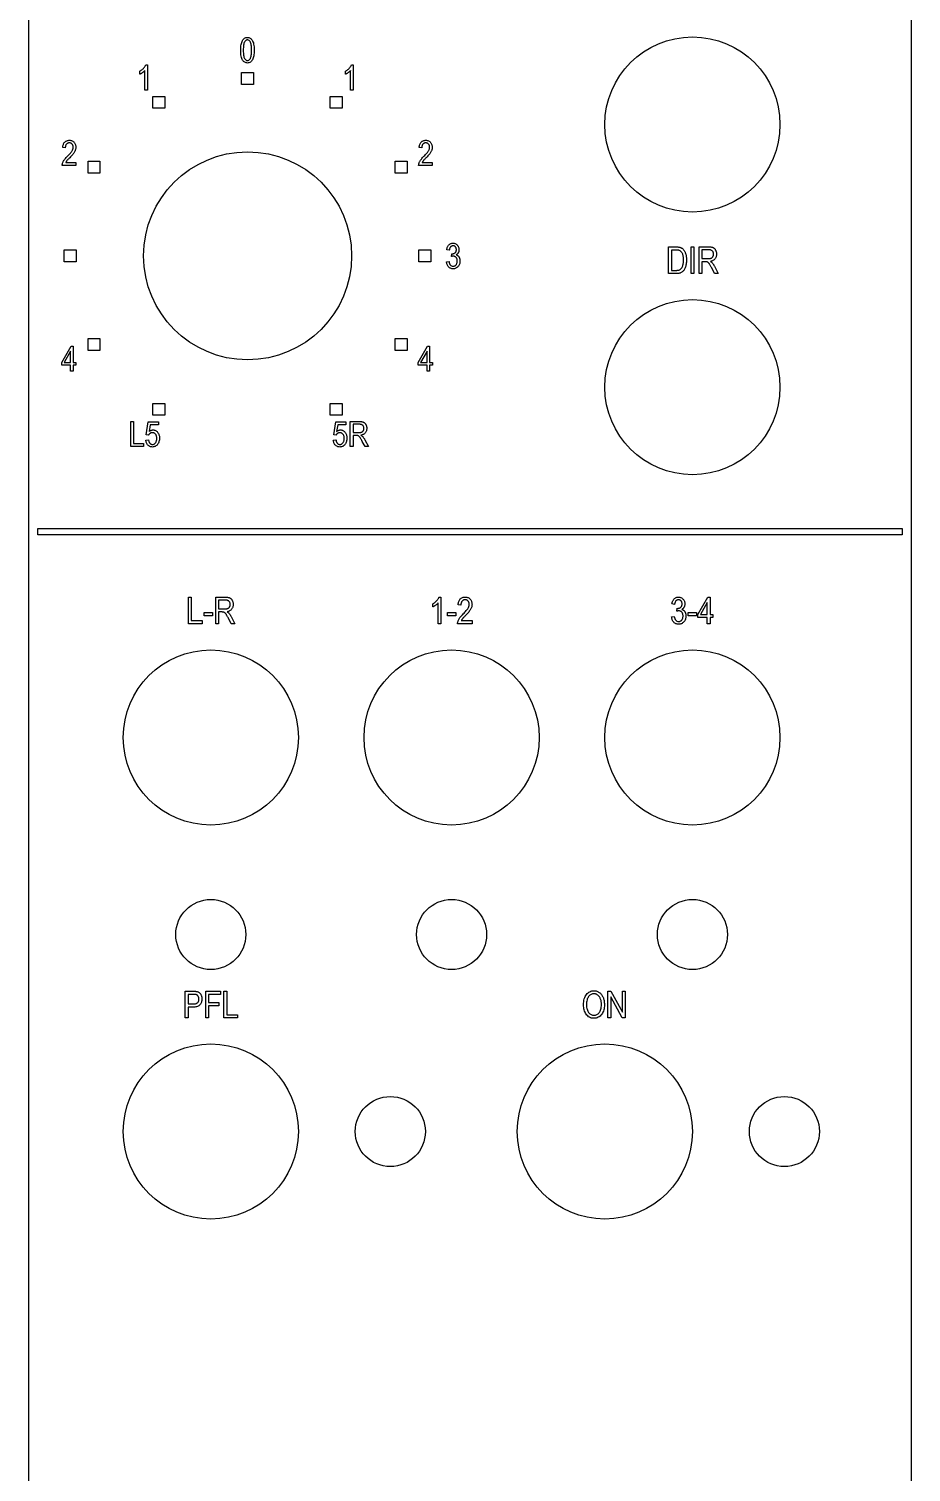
# Model space of a CAD drawing. Header units: millimetres. Extents: x 0 to 40, y 0 to 514.
# Drawn here: x 0 to 40.3, y 195.4 to 261.4 of the extents above; entities that cross this region are included whole.
import ezdxf

# ---------------------------------------------------------------- set-up
doc = ezdxf.new("R2010")
doc.units = ezdxf.units.MM
for name, color, linetype in [('CUT', 1, 'CONTINUOUS'), ('LEGEND', 2, 'CONTINUOUS'), ('OUTLINE', 7, 'CONTINUOUS')]:
    doc.layers.add(name, color=color, linetype=linetype)

msp = doc.modelspace()

# ---------------------------------------------------------------- linework, layer by layer
at = {"layer": 'CUT'}
for centre, radius in [((30.31, 257), 4), ((9.99, 251), 4.75), ((30.31, 245), 4), ((8.31, 229), 4), ((19.31, 229), 4), ((30.31, 229), 4), ((8.31, 220), 1.6), ((19.31, 220), 1.6), ((30.31, 220), 1.6), ((8.31, 211), 4), ((26.31, 211), 4), ((16.51, 211), 1.6), ((34.51, 211), 1.6)]:
    msp.add_circle(centre, radius, dxfattribs=at)
at = {"layer": 'LEGEND'}
for points in [[(9.6775, 260.3922), (9.6787, 260.4621), (9.6824, 260.5276), (9.6884, 260.5887), (9.6969, 260.6455), (9.7079, 260.6979), (9.7212, 260.7459), (9.737, 260.7896), (9.7552, 260.8289), (9.7758, 260.8637), (9.7987, 260.8938), (9.8239, 260.9194), (9.8514, 260.9402), (9.8812, 260.9565), (9.9134, 260.9681), (9.9478, 260.975), (9.9845, 260.9773), (10.0172, 260.9755), (10.0482, 260.9698), (10.0773, 260.9604), (10.1046, 260.9473), (10.1302, 260.9303), (10.154, 260.9097), (10.176, 260.8852), (10.1962, 260.857), (10.2182, 260.818), (10.2373, 260.7735), (10.2534, 260.7235), (10.2666, 260.6682), (10.2768, 260.6073), (10.2841, 260.5411), (10.2885, 260.4693), (10.29, 260.3922), (10.2888, 260.3227), (10.2852, 260.2574), (10.2791, 260.1965), (10.2707, 260.1399), (10.2598, 260.0877), (10.2465, 260.0397), (10.2308, 259.996), (10.2127, 259.9566), (10.1921, 259.9218), (10.1693, 259.8915), (10.1441, 259.8659), (10.1166, 259.845), (10.0867, 259.8287), (10.0545, 259.8171), (10.0199, 259.8101), (9.983, 259.8078), (9.9501, 259.8099), (9.9188, 259.816), (9.8891, 259.8263), (9.8608, 259.8406), (9.8341, 259.8591), (9.8089, 259.8816), (9.7852, 259.9083), (9.763, 259.9391), (9.743, 259.9749), (9.7256, 260.0166), (9.7109, 260.0643), (9.6989, 260.118), (9.6895, 260.1776), (9.6828, 260.2432), (9.6788, 260.3147), (9.6775, 260.3922)], [(9.7955, 260.3922), (9.7963, 260.3253), (9.7988, 260.2642), (9.803, 260.2089), (9.8088, 260.1593), (9.8164, 260.1154), (9.8256, 260.0773), (9.8364, 260.045), (9.849, 260.0184), (9.8628, 259.9961), (9.8776, 259.9768), (9.8934, 259.9605), (9.91, 259.9472), (9.9276, 259.9368), (9.9462, 259.9294), (9.9657, 259.9249), (9.9861, 259.9234), (10.0054, 259.9249), (10.0239, 259.9294), (10.0416, 259.937), (10.0586, 259.9475), (10.0747, 259.961), (10.09, 259.9775), (10.1044, 259.997), (10.1181, 260.0195), (10.1306, 260.0464), (10.1414, 260.0789), (10.1505, 260.117), (10.158, 260.1607), (10.1638, 260.2101), (10.1679, 260.2652), (10.1704, 260.3259), (10.1713, 260.3922), (10.1704, 260.4592), (10.1679, 260.5205), (10.1637, 260.5759), (10.1579, 260.6256), (10.1503, 260.6695), (10.1411, 260.7076), (10.1303, 260.7399), (10.1177, 260.7664), (10.1039, 260.7886), (10.089, 260.8078), (10.0731, 260.824), (10.0563, 260.8373), (10.0385, 260.8476), (10.0197, 260.855), (9.9999, 260.8595), (9.9791, 260.8609), (9.9599, 260.8594), (9.9416, 260.8549), (9.924, 260.8474), (9.9073, 260.8369), (9.8913, 260.8234), (9.8762, 260.8069), (9.8618, 260.7874), (9.8482, 260.7648), (9.8358, 260.738), (9.8251, 260.7055), (9.8161, 260.6674), (9.8087, 260.6236), (9.8029, 260.5742), (9.7988, 260.5192), (9.7963, 260.4585), (9.7955, 260.3922)], [(5.4119, 258.568), (5.2963, 258.568), (5.2963, 259.4641), (5.2859, 259.4523), (5.2746, 259.4405), (5.2625, 259.4286), (5.2496, 259.4167), (5.2358, 259.4047), (5.2211, 259.3927), (5.2056, 259.3805), (5.1892, 259.3684), (5.1726, 259.3565), (5.1563, 259.3454), (5.1404, 259.3351), (5.1248, 259.3255), (5.1095, 259.3166), (5.0946, 259.3085), (5.08, 259.3012), (5.0658, 259.2945), (5.0658, 259.4305), (5.0893, 259.4445), (5.112, 259.4593), (5.1341, 259.4749), (5.1555, 259.4912), (5.1762, 259.5083), (5.1962, 259.5261), (5.2155, 259.5447), (5.2341, 259.5641), (5.2517, 259.5837), (5.268, 259.6033), (5.2828, 259.6227), (5.2963, 259.642), (5.3085, 259.6612), (5.3193, 259.6802), (5.3288, 259.6992), (5.3369, 259.718), (5.4119, 259.718)], [(9.72, 259.37), (10.26, 259.37), (10.26, 258.83), (9.72, 258.83)], [(14.8119, 258.568), (14.6962, 258.568), (14.6962, 259.4641), (14.6859, 259.4523), (14.6746, 259.4405), (14.6625, 259.4286), (14.6496, 259.4167), (14.6358, 259.4047), (14.6211, 259.3927), (14.6056, 259.3805), (14.5892, 259.3684), (14.5726, 259.3565), (14.5563, 259.3454), (14.5404, 259.3351), (14.5248, 259.3255), (14.5095, 259.3166), (14.4946, 259.3085), (14.48, 259.3012), (14.4658, 259.2945), (14.4658, 259.4305), (14.4893, 259.4445), (14.512, 259.4593), (14.5341, 259.4749), (14.5555, 259.4912), (14.5762, 259.5083), (14.5962, 259.5261), (14.6155, 259.5447), (14.6341, 259.5641), (14.6517, 259.5837), (14.668, 259.6033), (14.6828, 259.6227), (14.6963, 259.642), (14.7085, 259.6612), (14.7193, 259.6802), (14.7288, 259.6992), (14.7369, 259.718), (14.8119, 259.718)], [(5.67, 258.2848), (6.21, 258.2848), (6.21, 257.7448), (5.67, 257.7448)], [(13.77, 258.2848), (14.31, 258.2848), (14.31, 257.7448), (13.77, 257.7448)], [(2.1447, 255.2625), (2.1447, 255.1273), (1.5236, 255.1273), (1.5238, 255.1482), (1.5258, 255.1696), (1.5295, 255.1916), (1.5348, 255.2143), (1.5419, 255.2375), (1.5506, 255.2614), (1.561, 255.2859), (1.5732, 255.3109), (1.5875, 255.3369), (1.6046, 255.364), (1.6243, 255.3923), (1.6467, 255.4217), (1.6719, 255.4522), (1.6997, 255.4839), (1.7302, 255.5168), (1.7634, 255.5508), (1.8021, 255.5899), (1.8373, 255.6267), (1.869, 255.6612), (1.8972, 255.6935), (1.9219, 255.7234), (1.9432, 255.7511), (1.9609, 255.7765), (1.9751, 255.7996), (1.9869, 255.8214), (1.997, 255.8428), (2.0056, 255.8638), (2.0126, 255.8845), (2.0181, 255.9047), (2.022, 255.9246), (2.0244, 255.9441), (2.0251, 255.9633), (2.0243, 255.9846), (2.0219, 256.005), (2.0179, 256.0243), (2.0123, 256.0427), (2.0052, 256.06), (1.9964, 256.0763), (1.986, 256.0916), (1.974, 256.1059), (1.9608, 256.1188), (1.9469, 256.13), (1.9322, 256.1394), (1.9168, 256.1472), (1.9007, 256.1532), (1.8838, 256.1575), (1.8662, 256.1601), (1.8478, 256.1609), (1.8281, 256.16), (1.8094, 256.1572), (1.7915, 256.1526), (1.7746, 256.1461), (1.7585, 256.1377), (1.7434, 256.1275), (1.7291, 256.1155), (1.7158, 256.1016), (1.7037, 256.0859), (1.6932, 256.0687), (1.6843, 256.0498), (1.6771, 256.0293), (1.6715, 256.0072), (1.6674, 255.9835), (1.665, 255.9582), (1.6642, 255.9313), (1.5455, 255.9461), (1.5496, 255.986), (1.556, 256.0234), (1.5644, 256.0582), (1.575, 256.0905), (1.5878, 256.1203), (1.6027, 256.1474), (1.6197, 256.1721), (1.6388, 256.1941), (1.6598, 256.2136), (1.6824, 256.2305), (1.7067, 256.2448), (1.7325, 256.2565), (1.7599, 256.2656), (1.7889, 256.2721), (1.8195, 256.276), (1.8517, 256.2773), (1.8865, 256.2758), (1.9192, 256.2713), (1.9497, 256.2637), (1.978, 256.2531), (2.0041, 256.2395), (2.028, 256.2229), (2.0497, 256.2032), (2.0693, 256.1805), (2.0866, 256.1558), (2.1016, 256.1304), (2.1143, 256.1041), (2.1247, 256.077), (2.1327, 256.049), (2.1385, 256.0202), (2.142, 255.9906), (2.1431, 255.9602), (2.1422, 255.933), (2.1395, 255.906), (2.135, 255.8794), (2.1287, 255.853), (2.1205, 255.8269), (2.1106, 255.8011), (2.0988, 255.7756), (2.0853, 255.7504), (2.0692, 255.7242), (2.0499, 255.696), (2.0273, 255.6657), (2.0015, 255.6333), (1.9724, 255.5988), (1.9401, 255.5622), (1.9046, 255.5236), (1.8658, 255.4828), (1.8411, 255.4575), (1.8188, 255.4343), (1.7987, 255.4132), (1.7809, 255.3941), (1.7654, 255.3772), (1.7522, 255.3624), (1.7412, 255.3497), (1.7326, 255.3391), (1.7252, 255.3295), (1.7182, 255.3199), (1.7116, 255.3104), (1.7053, 255.3008), (1.6994, 255.2912), (1.6938, 255.2816), (1.6886, 255.2721), (1.6837, 255.2625)], [(18.426, 255.2625), (18.426, 255.1273), (17.8049, 255.1273), (17.8051, 255.1482), (17.8071, 255.1696), (17.8107, 255.1916), (17.8161, 255.2143), (17.8231, 255.2375), (17.8319, 255.2614), (17.8423, 255.2859), (17.8545, 255.3109), (17.8688, 255.3369), (17.8858, 255.364), (17.9056, 255.3923), (17.928, 255.4217), (17.9531, 255.4522), (17.981, 255.4839), (18.0115, 255.5168), (18.0447, 255.5508), (18.0834, 255.5899), (18.1186, 255.6267), (18.1503, 255.6612), (18.1785, 255.6935), (18.2032, 255.7234), (18.2244, 255.7511), (18.2422, 255.7765), (18.2564, 255.7996), (18.2681, 255.8214), (18.2783, 255.8428), (18.2869, 255.8638), (18.2939, 255.8845), (18.2994, 255.9047), (18.3033, 255.9246), (18.3056, 255.9441), (18.3064, 255.9633), (18.3056, 255.9846), (18.3032, 256.005), (18.2992, 256.0243), (18.2936, 256.0427), (18.2864, 256.06), (18.2776, 256.0763), (18.2672, 256.0916), (18.2552, 256.1059), (18.2421, 256.1188), (18.2282, 256.13), (18.2135, 256.1394), (18.1981, 256.1472), (18.182, 256.1532), (18.1651, 256.1575), (18.1475, 256.1601), (18.1291, 256.1609), (18.1094, 256.16), (18.0906, 256.1572), (18.0728, 256.1526), (18.0558, 256.1461), (18.0398, 256.1377), (18.0246, 256.1275), (18.0104, 256.1155), (17.997, 256.1016), (17.985, 256.0859), (17.9745, 256.0687), (17.9656, 256.0498), (17.9584, 256.0293), (17.9527, 256.0072), (17.9487, 255.9835), (17.9463, 255.9582), (17.9455, 255.9313), (17.8267, 255.9461), (17.8309, 255.986), (17.8373, 256.0234), (17.8457, 256.0582), (17.8563, 256.0905), (17.8691, 256.1203), (17.8839, 256.1474), (17.9009, 256.1721), (17.9201, 256.1941), (17.9411, 256.2136), (17.9637, 256.2305), (17.9879, 256.2448), (18.0137, 256.2565), (18.0412, 256.2656), (18.0702, 256.2721), (18.1008, 256.276), (18.133, 256.2773), (18.1678, 256.2758), (18.2005, 256.2713), (18.231, 256.2637), (18.2593, 256.2531), (18.2854, 256.2395), (18.3093, 256.2229), (18.331, 256.2032), (18.3506, 256.1805), (18.3679, 256.1558), (18.3829, 256.1304), (18.3955, 256.1041), (18.4059, 256.077), (18.414, 256.049), (18.4198, 256.0202), (18.4232, 255.9906), (18.4244, 255.9602), (18.4235, 255.933), (18.4208, 255.906), (18.4163, 255.8794), (18.4099, 255.853), (18.4018, 255.8269), (18.3919, 255.8011), (18.3801, 255.7756), (18.3666, 255.7504), (18.3505, 255.7242), (18.3312, 255.696), (18.3086, 255.6657), (18.2828, 255.6333), (18.2537, 255.5988), (18.2214, 255.5622), (18.1859, 255.5236), (18.147, 255.4828), (18.1224, 255.4575), (18.1, 255.4343), (18.08, 255.4132), (18.0622, 255.3941), (18.0467, 255.3772), (18.0334, 255.3624), (18.0225, 255.3497), (18.0138, 255.3391), (18.0065, 255.3295), (17.9995, 255.3199), (17.9929, 255.3104), (17.9866, 255.3008), (17.9807, 255.2912), (17.9751, 255.2816), (17.9699, 255.2721), (17.965, 255.2625)], [(2.7052, 255.32), (3.2452, 255.32), (3.2452, 254.78), (2.7052, 254.78)], [(16.7348, 255.32), (17.2748, 255.32), (17.2748, 254.78), (16.7348, 254.78)], [(1.62, 251.27), (2.16, 251.27), (2.16, 250.73), (1.62, 250.73)], [(17.82, 251.27), (18.36, 251.27), (18.36, 250.73), (17.82, 250.73)], [(19.0783, 250.7297), (19.1939, 250.7484), (19.2046, 250.6957), (19.2188, 250.65), (19.2364, 250.6113), (19.2574, 250.5797), (19.2819, 250.5551), (19.3098, 250.5375), (19.3411, 250.527), (19.3759, 250.5234), (19.3953, 250.5245), (19.4141, 250.5276), (19.4322, 250.5328), (19.4496, 250.5401), (19.4663, 250.5495), (19.4824, 250.561), (19.4979, 250.5746), (19.5127, 250.5902), (19.5262, 250.6076), (19.5379, 250.6261), (19.5479, 250.6459), (19.556, 250.6669), (19.5623, 250.6891), (19.5669, 250.7126), (19.5696, 250.7373), (19.5705, 250.7633), (19.5696, 250.7877), (19.5671, 250.8108), (19.563, 250.8328), (19.5572, 250.8535), (19.5497, 250.873), (19.5406, 250.8913), (19.5298, 250.9084), (19.5173, 250.9242), (19.5037, 250.9385), (19.4893, 250.9509), (19.4741, 250.9614), (19.4582, 250.9699), (19.4415, 250.9766), (19.424, 250.9813), (19.4058, 250.9842), (19.3869, 250.9852), (19.3784, 250.9849), (19.3695, 250.9842), (19.3601, 250.983), (19.3502, 250.9813), (19.3398, 250.9791), (19.3289, 250.9764), (19.3175, 250.9732), (19.3056, 250.9695), (19.3189, 251.093), (19.3369, 251.0914), (19.3577, 251.0922), (19.3775, 251.0947), (19.3962, 251.0988), (19.414, 251.1045), (19.4308, 251.1119), (19.4466, 251.1208), (19.4614, 251.1315), (19.4752, 251.1438), (19.4876, 251.1574), (19.4984, 251.1721), (19.5075, 251.188), (19.515, 251.2049), (19.5208, 251.2229), (19.525, 251.242), (19.5275, 251.2623), (19.5283, 251.2836), (19.5276, 251.3032), (19.5255, 251.3219), (19.522, 251.3395), (19.5171, 251.3562), (19.5109, 251.3718), (19.5032, 251.3865), (19.4942, 251.4002), (19.4838, 251.4129), (19.4723, 251.4243), (19.4603, 251.4343), (19.4476, 251.4426), (19.4343, 251.4495), (19.4205, 251.4549), (19.406, 251.4587), (19.3909, 251.461), (19.3752, 251.4617), (19.3589, 251.4609), (19.3432, 251.4585), (19.3283, 251.4545), (19.3139, 251.4489), (19.3002, 251.4417), (19.2872, 251.4329), (19.2748, 251.4225), (19.263, 251.4105), (19.2521, 251.3969), (19.2423, 251.3817), (19.2334, 251.3648), (19.2256, 251.3462), (19.2189, 251.326), (19.2132, 251.3041), (19.2085, 251.2806), (19.2048, 251.2555), (19.09, 251.2805), (19.0963, 251.3161), (19.1044, 251.3494), (19.1141, 251.3805), (19.1255, 251.4094), (19.1387, 251.436), (19.1536, 251.4604), (19.1702, 251.4825), (19.1884, 251.5023), (19.2081, 251.5199), (19.2287, 251.5352), (19.2504, 251.548), (19.273, 251.5586), (19.2967, 251.5668), (19.3213, 251.5727), (19.3469, 251.5762), (19.3736, 251.5773), (19.4016, 251.576), (19.4285, 251.5721), (19.4543, 251.5655), (19.4791, 251.5563), (19.5027, 251.5444), (19.5254, 251.5299), (19.5469, 251.5127), (19.5673, 251.493), (19.586, 251.4712), (19.6022, 251.448), (19.6159, 251.4235), (19.6271, 251.3977), (19.6358, 251.3704), (19.6421, 251.3418), (19.6458, 251.3118), (19.647, 251.2805), (19.6465, 251.2612), (19.6449, 251.2425), (19.6423, 251.2244), (19.6385, 251.2068), (19.6338, 251.1898), (19.6279, 251.1734), (19.621, 251.1575), (19.613, 251.1422), (19.6041, 251.1276), (19.5944, 251.1137), (19.5838, 251.1007), (19.5723, 251.0885), (19.56, 251.0771), (19.5469, 251.0665), (19.5329, 251.0567), (19.5181, 251.0477), (19.5319, 251.0434), (19.545, 251.0386), (19.5576, 251.0331), (19.5695, 251.027), (19.5808, 251.0202), (19.5915, 251.0128), (19.6016, 251.0048), (19.6111, 250.9961), (19.6201, 250.9867), (19.6286, 250.9766), (19.6367, 250.9657), (19.6443, 250.9541), (19.6515, 250.9417), (19.6583, 250.9286), (19.6646, 250.9147), (19.6705, 250.9), (19.6758, 250.8847), (19.6804, 250.869), (19.6843, 250.8529), (19.6875, 250.8363), (19.6899, 250.8193), (19.6917, 250.8019), (19.6928, 250.784), (19.6931, 250.7656), (19.6917, 250.7271), (19.6873, 250.6903), (19.6801, 250.6553), (19.6699, 250.6222), (19.6568, 250.5908), (19.6408, 250.5612), (19.6219, 250.5334), (19.6002, 250.5074), (19.5763, 250.4839), (19.5514, 250.4635), (19.5253, 250.4462), (19.498, 250.4321), (19.4696, 250.4211), (19.44, 250.4133), (19.4093, 250.4086), (19.3775, 250.407), (19.348, 250.4084), (19.3196, 250.4125), (19.2924, 250.4193), (19.2664, 250.4289), (19.2415, 250.4412), (19.2177, 250.4563), (19.1951, 250.474), (19.1736, 250.4945), (19.1538, 250.5173), (19.1363, 250.542), (19.121, 250.5686), (19.108, 250.5971), (19.0972, 250.6274), (19.0886, 250.6596), (19.0823, 250.6937), (19.0783, 250.7297)], [(29.2147, 250.1916), (29.2147, 251.4084), (29.5592, 251.4084), (29.5902, 251.4081), (29.6193, 251.407), (29.6464, 251.4053), (29.6717, 251.4028), (29.695, 251.3997), (29.7164, 251.3958), (29.7359, 251.3913), (29.7534, 251.386), (29.7749, 251.378), (29.7956, 251.3685), (29.8155, 251.3575), (29.8348, 251.3449), (29.8533, 251.3309), (29.8711, 251.3154), (29.8882, 251.2983), (29.9045, 251.2798), (29.92, 251.2599), (29.9347, 251.2387), (29.9485, 251.2162), (29.9614, 251.1925), (29.9734, 251.1676), (29.9845, 251.1413), (29.9948, 251.1139), (30.0041, 251.0851), (30.0125, 251.0551), (30.0197, 251.0237), (30.0259, 250.9909), (30.0309, 250.9568), (30.0348, 250.9213), (30.0376, 250.8844), (30.0393, 250.8462), (30.0398, 250.8066), (30.0389, 250.7559), (30.036, 250.7072), (30.0313, 250.6604), (30.0247, 250.6156), (30.0161, 250.5728), (30.0057, 250.5319), (29.9934, 250.4929), (29.9792, 250.4559), (29.9635, 250.4212), (29.9468, 250.3892), (29.9289, 250.3597), (29.91, 250.3329), (29.89, 250.3087), (29.8689, 250.2871), (29.8468, 250.2681), (29.8236, 250.2517), (29.7989, 250.2376), (29.7724, 250.2254), (29.7441, 250.2151), (29.7139, 250.2066), (29.6819, 250.2), (29.6481, 250.1953), (29.6124, 250.1925), (29.575, 250.1916)], [(29.3467, 250.3352), (29.5592, 250.3352), (29.5904, 250.3358), (29.6196, 250.3378), (29.6469, 250.3411), (29.6723, 250.3456), (29.6957, 250.3515), (29.7172, 250.3587), (29.7367, 250.3673), (29.7543, 250.3771), (29.7704, 250.3884), (29.7855, 250.4012), (29.7997, 250.4157), (29.813, 250.4318), (29.8253, 250.4494), (29.8366, 250.4687), (29.847, 250.4895), (29.8564, 250.512), (29.8675, 250.5436), (29.8771, 250.5769), (29.8852, 250.6116), (29.8918, 250.6479), (29.897, 250.6857), (29.9007, 250.725), (29.9029, 250.7659), (29.9037, 250.8083), (29.9029, 250.8533), (29.9005, 250.8959), (29.8966, 250.936), (29.8911, 250.9736), (29.8841, 251.0087), (29.8754, 251.0414), (29.8652, 251.0715), (29.8535, 251.0992), (29.8405, 251.1246), (29.8266, 251.1478), (29.8118, 251.1688), (29.7961, 251.1875), (29.7795, 251.2041), (29.762, 251.2185), (29.7436, 251.2308), (29.7244, 251.2408), (29.7101, 251.2464), (29.6939, 251.2513), (29.6758, 251.2554), (29.6557, 251.2588), (29.6337, 251.2615), (29.6097, 251.2633), (29.5837, 251.2645), (29.5559, 251.2648), (29.3467, 251.2648)], [(30.249, 250.1916), (30.249, 251.4084), (30.381, 251.4084), (30.381, 250.1916)], [(30.6109, 250.1916), (30.6109, 251.4084), (31.0533, 251.4084), (31.0869, 251.4079), (31.1181, 251.4063), (31.1471, 251.4037), (31.1738, 251.3999), (31.1982, 251.3952), (31.2204, 251.3893), (31.2403, 251.3824), (31.2579, 251.3744), (31.2741, 251.3652), (31.2895, 251.3546), (31.3041, 251.3425), (31.318, 251.3291), (31.3312, 251.3142), (31.3436, 251.2979), (31.3553, 251.2802), (31.3663, 251.2611), (31.3762, 251.2409), (31.3848, 251.2199), (31.3921, 251.1981), (31.398, 251.1755), (31.4027, 251.1521), (31.406, 251.128), (31.4079, 251.103), (31.4086, 251.0772), (31.4075, 251.0436), (31.4041, 251.0116), (31.3985, 250.9813), (31.3907, 250.9525), (31.3806, 250.9254), (31.3682, 250.9), (31.3536, 250.8761), (31.3368, 250.854), (31.3178, 250.8336), (31.2968, 250.8151), (31.2738, 250.7986), (31.2487, 250.784), (31.2216, 250.7714), (31.1925, 250.7607), (31.1613, 250.752), (31.128, 250.7452), (31.1415, 250.7369), (31.1542, 250.7286), (31.166, 250.7202), (31.177, 250.7118), (31.1872, 250.7034), (31.1965, 250.6949), (31.205, 250.6865), (31.2127, 250.678), (31.2272, 250.6603), (31.2413, 250.6421), (31.2549, 250.6235), (31.2681, 250.6043), (31.2809, 250.5847), (31.2932, 250.5645), (31.305, 250.5439), (31.3165, 250.5228), (31.4908, 250.1916), (31.3248, 250.1916), (31.192, 250.4447), (31.1732, 250.4804), (31.1557, 250.5129), (31.1394, 250.5425), (31.1242, 250.569), (31.1102, 250.5925), (31.0974, 250.613), (31.0858, 250.6304), (31.0753, 250.6448), (31.0655, 250.6571), (31.0558, 250.6684), (31.0461, 250.6786), (31.0365, 250.6878), (31.027, 250.696), (31.0176, 250.7031), (31.0082, 250.7091), (30.999, 250.7141), (30.9893, 250.7183), (30.9787, 250.7219), (30.9671, 250.725), (30.9547, 250.7275), (30.9413, 250.7294), (30.927, 250.7308), (30.9118, 250.7317), (30.8956, 250.7319), (30.7429, 250.7319), (30.7429, 250.1916)], [(30.7429, 250.8714), (31.0268, 250.8714), (31.0493, 250.8717), (31.0705, 250.8728), (31.0902, 250.8745), (31.1085, 250.877), (31.1255, 250.8801), (31.141, 250.884), (31.1551, 250.8885), (31.1679, 250.8938), (31.1796, 250.8998), (31.1907, 250.9066), (31.2012, 250.9142), (31.211, 250.9226), (31.2203, 250.9319), (31.2289, 250.9419), (31.2369, 250.9527), (31.2443, 250.9644), (31.2509, 250.9766), (31.2566, 250.9894), (31.2615, 251.0027), (31.2654, 251.0164), (31.2685, 251.0307), (31.2707, 251.0454), (31.272, 251.0607), (31.2725, 251.0764), (31.2716, 251.0988), (31.2691, 251.12), (31.2649, 251.14), (31.259, 251.1587), (31.2514, 251.1762), (31.2421, 251.1924), (31.2312, 251.2075), (31.2185, 251.2213), (31.2042, 251.2336), (31.1883, 251.2443), (31.1707, 251.2534), (31.1515, 251.2608), (31.1306, 251.2666), (31.1082, 251.2707), (31.0841, 251.2732), (31.0583, 251.274), (30.7429, 251.274)], [(2.7052, 247.22), (3.2452, 247.22), (3.2452, 246.68), (2.7052, 246.68)], [(16.7348, 247.22), (17.2748, 247.22), (17.2748, 246.68), (16.7348, 246.68)], [(1.9064, 245.7273), (1.9064, 246.0016), (1.4994, 246.0016), (1.4994, 246.1305), (1.9283, 246.8727), (2.022, 246.8727), (2.022, 246.1305), (2.1494, 246.1305), (2.1494, 246.0016), (2.022, 246.0016), (2.022, 245.7273)], [(1.9064, 246.1305), (1.9064, 246.6469), (1.6126, 246.1305)], [(18.1877, 245.7273), (18.1877, 246.0016), (17.7806, 246.0016), (17.7806, 246.1305), (18.2095, 246.8727), (18.3033, 246.8727), (18.3033, 246.1305), (18.4306, 246.1305), (18.4306, 246.0016), (18.3033, 246.0016), (18.3033, 245.7273)], [(18.1877, 246.1305), (18.1877, 246.6469), (17.8939, 246.1305)], [(5.67, 244.2552), (6.21, 244.2552), (6.21, 243.7152), (5.67, 243.7152)], [(13.77, 244.2552), (14.31, 244.2552), (14.31, 243.7152), (13.77, 243.7152)], [(4.6541, 242.2867), (4.6541, 243.432), (4.7783, 243.432), (4.7783, 242.4219), (5.2408, 242.4219), (5.2408, 242.2867)], [(5.3423, 242.5867), (5.4634, 242.5992), (5.4675, 242.5727), (5.4727, 242.548), (5.479, 242.525), (5.4864, 242.5038), (5.4949, 242.4843), (5.5045, 242.4666), (5.5153, 242.4506), (5.5271, 242.4363), (5.5398, 242.4238), (5.5529, 242.4129), (5.5666, 242.4037), (5.5807, 242.3962), (5.5954, 242.3903), (5.6105, 242.3861), (5.6262, 242.3836), (5.6423, 242.3828), (5.6625, 242.384), (5.6819, 242.3875), (5.7007, 242.3934), (5.7187, 242.4016), (5.736, 242.4122), (5.7526, 242.4252), (5.7686, 242.4405), (5.7838, 242.4582), (5.7977, 242.4779), (5.8097, 242.4993), (5.8199, 242.5225), (5.8283, 242.5473), (5.8348, 242.5739), (5.8394, 242.6023), (5.8422, 242.6323), (5.8431, 242.664), (5.8422, 242.6939), (5.8395, 242.7219), (5.8351, 242.7483), (5.8288, 242.7729), (5.8207, 242.7959), (5.8108, 242.8171), (5.7992, 242.8365), (5.7857, 242.8543), (5.7709, 242.8701), (5.7552, 242.8838), (5.7385, 242.8955), (5.721, 242.905), (5.7025, 242.9124), (5.6831, 242.9176), (5.6628, 242.9208), (5.6416, 242.9219), (5.6286, 242.9214), (5.6158, 242.92), (5.6032, 242.9177), (5.5909, 242.9145), (5.5787, 242.9104), (5.5668, 242.9054), (5.555, 242.8994), (5.5435, 242.8926), (5.5324, 242.8849), (5.5219, 242.8765), (5.5119, 242.8674), (5.5026, 242.8575), (5.4939, 242.8469), (5.4857, 242.8357), (5.4782, 242.8236), (5.4713, 242.8109), (5.3627, 242.8281), (5.4541, 243.4164), (5.9205, 243.4164), (5.9205, 243.282), (5.5463, 243.282), (5.4955, 242.9742), (5.5165, 242.9911), (5.5379, 243.0057), (5.5596, 243.018), (5.5816, 243.0281), (5.6039, 243.036), (5.6266, 243.0416), (5.6495, 243.045), (5.6728, 243.0461), (5.7018, 243.0445), (5.7299, 243.0398), (5.7569, 243.032), (5.7831, 243.021), (5.8082, 243.0069), (5.8324, 242.9896), (5.8556, 242.9692), (5.8779, 242.9457), (5.8983, 242.9195), (5.916, 242.8911), (5.931, 242.8606), (5.9432, 242.8278), (5.9528, 242.7929), (5.9596, 242.7558), (5.9636, 242.7165), (5.965, 242.675), (5.9636, 242.6337), (5.9596, 242.594), (5.9528, 242.5558), (5.9432, 242.519), (5.931, 242.4838), (5.916, 242.4501), (5.8983, 242.4178), (5.8779, 242.3871), (5.8552, 242.359), (5.8306, 242.3346), (5.8042, 242.314), (5.7758, 242.2972), (5.7457, 242.284), (5.7136, 242.2747), (5.6797, 242.269), (5.6439, 242.2672), (5.614, 242.2685), (5.5853, 242.2725), (5.5578, 242.2791), (5.5315, 242.2884), (5.5064, 242.3003), (5.4824, 242.3149), (5.4596, 242.3321), (5.438, 242.3519), (5.4182, 242.3742), (5.4006, 242.3984), (5.3852, 242.4247), (5.3721, 242.453), (5.3613, 242.4834), (5.3527, 242.5158), (5.3464, 242.5502), (5.3423, 242.5867)], [(13.9041, 242.5867), (14.0252, 242.5992), (14.0292, 242.5727), (14.0344, 242.548), (14.0407, 242.525), (14.0481, 242.5038), (14.0566, 242.4843), (14.0662, 242.4666), (14.077, 242.4506), (14.0888, 242.4363), (14.1015, 242.4238), (14.1146, 242.4129), (14.1283, 242.4037), (14.1424, 242.3962), (14.1571, 242.3903), (14.1723, 242.3861), (14.1879, 242.3836), (14.2041, 242.3828), (14.2242, 242.384), (14.2437, 242.3875), (14.2624, 242.3934), (14.2804, 242.4016), (14.2978, 242.4122), (14.3144, 242.4252), (14.3303, 242.4405), (14.3455, 242.4582), (14.3594, 242.4779), (14.3714, 242.4993), (14.3817, 242.5225), (14.39, 242.5473), (14.3965, 242.5739), (14.4011, 242.6023), (14.4039, 242.6323), (14.4048, 242.664), (14.4039, 242.6939), (14.4013, 242.7219), (14.3968, 242.7483), (14.3905, 242.7729), (14.3824, 242.7959), (14.3725, 242.8171), (14.3609, 242.8365), (14.3474, 242.8543), (14.3326, 242.8701), (14.3169, 242.8838), (14.3002, 242.8955), (14.2827, 242.905), (14.2642, 242.9124), (14.2448, 242.9176), (14.2245, 242.9208), (14.2033, 242.9219), (14.1903, 242.9214), (14.1775, 242.92), (14.165, 242.9177), (14.1526, 242.9145), (14.1404, 242.9104), (14.1285, 242.9054), (14.1168, 242.8994), (14.1052, 242.8926), (14.0941, 242.8849), (14.0836, 242.8765), (14.0736, 242.8674), (14.0643, 242.8575), (14.0556, 242.8469), (14.0474, 242.8357), (14.0399, 242.8236), (14.033, 242.8109), (13.9244, 242.8281), (14.0158, 243.4164), (14.4822, 243.4164), (14.4822, 243.282), (14.108, 243.282), (14.0572, 242.9742), (14.0782, 242.9911), (14.0996, 243.0057), (14.1213, 243.018), (14.1433, 243.0281), (14.1656, 243.036), (14.1883, 243.0416), (14.2113, 243.045), (14.2345, 243.0461), (14.2635, 243.0445), (14.2916, 243.0398), (14.3187, 243.032), (14.3448, 243.021), (14.3699, 243.0069), (14.3941, 242.9896), (14.4173, 242.9692), (14.4396, 242.9457), (14.46, 242.9195), (14.4777, 242.8911), (14.4927, 242.8606), (14.5049, 242.8278), (14.5145, 242.7929), (14.5213, 242.7558), (14.5254, 242.7165), (14.5267, 242.675), (14.5254, 242.6337), (14.5213, 242.594), (14.5145, 242.5558), (14.5049, 242.519), (14.4927, 242.4838), (14.4777, 242.4501), (14.46, 242.4178), (14.4396, 242.3871), (14.4169, 242.359), (14.3923, 242.3346), (14.3659, 242.314), (14.3376, 242.2972), (14.3074, 242.284), (14.2753, 242.2747), (14.2414, 242.269), (14.2056, 242.2672), (14.1757, 242.2685), (14.1471, 242.2725), (14.1195, 242.2791), (14.0932, 242.2884), (14.0681, 242.3003), (14.0441, 242.3149), (14.0214, 242.3321), (13.9998, 242.3519), (13.9799, 242.3742), (13.9623, 242.3984), (13.9469, 242.4247), (13.9338, 242.453), (13.923, 242.4834), (13.9144, 242.5158), (13.9081, 242.5502), (13.9041, 242.5867)], [(14.6822, 242.2867), (14.6822, 243.432), (15.0986, 243.432), (15.1301, 243.4315), (15.1596, 243.43), (15.1868, 243.4275), (15.212, 243.424), (15.235, 243.4195), (15.2558, 243.414), (15.2746, 243.4075), (15.2912, 243.4), (15.3064, 243.3913), (15.3208, 243.3813), (15.3346, 243.37), (15.3477, 243.3573), (15.3601, 243.3433), (15.3718, 243.328), (15.3828, 243.3113), (15.3931, 243.2933), (15.4025, 243.2743), (15.4106, 243.2546), (15.4174, 243.234), (15.423, 243.2128), (15.4274, 243.1908), (15.4305, 243.168), (15.4323, 243.1445), (15.433, 243.1203), (15.4319, 243.0886), (15.4287, 243.0585), (15.4235, 243.03), (15.4161, 243.0029), (15.4066, 242.9774), (15.395, 242.9535), (15.3812, 242.931), (15.3654, 242.9101), (15.3475, 242.8909), (15.3278, 242.8736), (15.3061, 242.858), (15.2825, 242.8443), (15.257, 242.8324), (15.2295, 242.8224), (15.2002, 242.8142), (15.1689, 242.8078), (15.1816, 242.8), (15.1935, 242.7921), (15.2046, 242.7843), (15.215, 242.7764), (15.2246, 242.7684), (15.2334, 242.7605), (15.2414, 242.7525), (15.2486, 242.7445), (15.2623, 242.7279), (15.2755, 242.7108), (15.2883, 242.6932), (15.3007, 242.6752), (15.3127, 242.6567), (15.3243, 242.6377), (15.3355, 242.6183), (15.3463, 242.5984), (15.5103, 242.2867), (15.3541, 242.2867), (15.2291, 242.525), (15.2115, 242.5585), (15.195, 242.5892), (15.1796, 242.617), (15.1653, 242.642), (15.1521, 242.6641), (15.1401, 242.6833), (15.1291, 242.6997), (15.1193, 242.7133), (15.1101, 242.7249), (15.1009, 242.7355), (15.0918, 242.7451), (15.0828, 242.7538), (15.0738, 242.7615), (15.065, 242.7681), (15.0561, 242.7738), (15.0474, 242.7785), (15.0383, 242.7824), (15.0283, 242.7859), (15.0174, 242.7887), (15.0057, 242.7911), (14.9931, 242.7929), (14.9797, 242.7942), (14.9653, 242.795), (14.9502, 242.7953), (14.8064, 242.7953), (14.8064, 242.2867)], [(14.8064, 242.9265), (15.0736, 242.9265), (15.0948, 242.9269), (15.1147, 242.9279), (15.1333, 242.9295), (15.1505, 242.9318), (15.1665, 242.9348), (15.1811, 242.9384), (15.1944, 242.9427), (15.2064, 242.9476), (15.2174, 242.9533), (15.2279, 242.9597), (15.2378, 242.9669), (15.247, 242.9748), (15.2557, 242.9835), (15.2638, 242.9929), (15.2713, 243.0031), (15.2783, 243.014), (15.2845, 243.0256), (15.2899, 243.0376), (15.2945, 243.0501), (15.2982, 243.0631), (15.3011, 243.0765), (15.3032, 243.0904), (15.3044, 243.1047), (15.3048, 243.1195), (15.3041, 243.1406), (15.3017, 243.1606), (15.2977, 243.1793), (15.2921, 243.197), (15.285, 243.2134), (15.2763, 243.2287), (15.266, 243.2429), (15.2541, 243.2558), (15.2406, 243.2675), (15.2256, 243.2775), (15.2091, 243.2861), (15.191, 243.2931), (15.1714, 243.2985), (15.1502, 243.3024), (15.1275, 243.3047), (15.1033, 243.3055), (14.8064, 243.3055)], [(0.41, 238.54), (39.89, 238.54), (39.89, 238.26), (0.41, 238.26)], [(7.2869, 234.1916), (7.2869, 235.4084), (7.4189, 235.4084), (7.4189, 234.3352), (7.9103, 234.3352), (7.9103, 234.1916)], [(8.5337, 234.1916), (8.5337, 235.4084), (8.9761, 235.4084), (9.0097, 235.4079), (9.0409, 235.4063), (9.0699, 235.4037), (9.0966, 235.3999), (9.121, 235.3952), (9.1432, 235.3893), (9.1631, 235.3824), (9.1808, 235.3744), (9.1969, 235.3652), (9.2123, 235.3546), (9.2269, 235.3425), (9.2408, 235.3291), (9.254, 235.3142), (9.2664, 235.2979), (9.2781, 235.2802), (9.2891, 235.2611), (9.299, 235.2409), (9.3076, 235.2199), (9.3149, 235.1981), (9.3208, 235.1755), (9.3255, 235.1521), (9.3288, 235.128), (9.3307, 235.103), (9.3314, 235.0772), (9.3303, 235.0436), (9.3269, 235.0116), (9.3213, 234.9813), (9.3135, 234.9525), (9.3034, 234.9254), (9.291, 234.9), (9.2764, 234.8761), (9.2596, 234.854), (9.2406, 234.8336), (9.2196, 234.8151), (9.1966, 234.7986), (9.1715, 234.784), (9.1444, 234.7714), (9.1153, 234.7607), (9.0841, 234.752), (9.0508, 234.7452), (9.0643, 234.7369), (9.077, 234.7286), (9.0888, 234.7202), (9.0998, 234.7118), (9.11, 234.7034), (9.1193, 234.6949), (9.1278, 234.6865), (9.1355, 234.678), (9.15, 234.6603), (9.1641, 234.6421), (9.1777, 234.6235), (9.1909, 234.6043), (9.2037, 234.5847), (9.216, 234.5645), (9.2278, 234.5439), (9.2393, 234.5228), (9.4136, 234.1916), (9.2476, 234.1916), (9.1148, 234.4447), (9.0961, 234.4804), (9.0785, 234.5129), (9.0622, 234.5425), (9.047, 234.569), (9.033, 234.5925), (9.0202, 234.613), (9.0086, 234.6304), (8.9981, 234.6448), (8.9883, 234.6571), (8.9786, 234.6684), (8.9689, 234.6786), (8.9593, 234.6878), (8.9498, 234.696), (8.9404, 234.7031), (8.931, 234.7091), (8.9218, 234.7141), (8.9121, 234.7183), (8.9015, 234.7219), (8.8899, 234.725), (8.8775, 234.7275), (8.8641, 234.7294), (8.8498, 234.7308), (8.8346, 234.7317), (8.8184, 234.7319), (8.6657, 234.7319), (8.6657, 234.1916)], [(18.8198, 234.1916), (18.697, 234.1916), (18.697, 235.1437), (18.6859, 235.1312), (18.674, 235.1186), (18.6612, 235.106), (18.6474, 235.0933), (18.6327, 235.0806), (18.6171, 235.0678), (18.6007, 235.0549), (18.5833, 235.042), (18.5656, 235.0294), (18.5483, 235.0176), (18.5314, 235.0066), (18.5148, 234.9964), (18.4986, 234.987), (18.4827, 234.9784), (18.4672, 234.9706), (18.4521, 234.9635), (18.4521, 235.108), (18.4771, 235.1229), (18.5013, 235.1386), (18.5247, 235.1552), (18.5475, 235.1725), (18.5695, 235.1906), (18.5907, 235.2096), (18.6112, 235.2293), (18.631, 235.2499), (18.6497, 235.2708), (18.6669, 235.2916), (18.6827, 235.3122), (18.6971, 235.3327), (18.71, 235.3531), (18.7215, 235.3733), (18.7315, 235.3934), (18.7402, 235.4134), (18.8198, 235.4134)], [(20.2434, 234.3352), (20.2434, 234.1916), (19.5835, 234.1916), (19.5838, 234.2137), (19.5859, 234.2364), (19.5898, 234.2598), (19.5954, 234.2839), (19.6029, 234.3086), (19.6122, 234.334), (19.6233, 234.36), (19.6362, 234.3866), (19.6515, 234.4142), (19.6696, 234.443), (19.6905, 234.473), (19.7144, 234.5043), (19.7411, 234.5367), (19.7706, 234.5704), (19.803, 234.6053), (19.8383, 234.6415), (19.8794, 234.683), (19.9168, 234.7221), (19.9505, 234.7588), (19.9805, 234.793), (20.0068, 234.8249), (20.0293, 234.8543), (20.0482, 234.8813), (20.0633, 234.9058), (20.0757, 234.929), (20.0865, 234.9517), (20.0957, 234.9741), (20.1031, 234.996), (20.109, 235.0175), (20.1131, 235.0387), (20.1156, 235.0594), (20.1164, 235.0797), (20.1156, 235.1024), (20.113, 235.1241), (20.1088, 235.1446), (20.1028, 235.1641), (20.0952, 235.1825), (20.0858, 235.1998), (20.0748, 235.2161), (20.0621, 235.2312), (20.0481, 235.2449), (20.0333, 235.2568), (20.0177, 235.2669), (20.0014, 235.2751), (19.9842, 235.2815), (19.9663, 235.2861), (19.9475, 235.2888), (19.928, 235.2897), (19.9071, 235.2888), (19.8872, 235.2858), (19.8682, 235.2809), (19.8502, 235.274), (19.8331, 235.2651), (19.817, 235.2543), (19.8019, 235.2414), (19.7877, 235.2267), (19.7749, 235.21), (19.7637, 235.1917), (19.7543, 235.1716), (19.7466, 235.1499), (19.7406, 235.1264), (19.7363, 235.1012), (19.7338, 235.0743), (19.7329, 235.0457), (19.6068, 235.0615), (19.6112, 235.1039), (19.6179, 235.1436), (19.6269, 235.1806), (19.6382, 235.2149), (19.6517, 235.2465), (19.6675, 235.2754), (19.6856, 235.3016), (19.7059, 235.325), (19.7283, 235.3457), (19.7523, 235.3637), (19.778, 235.3789), (19.8055, 235.3913), (19.8346, 235.401), (19.8654, 235.4079), (19.8979, 235.412), (19.9321, 235.4134), (19.9692, 235.4118), (20.0039, 235.407), (20.0362, 235.399), (20.0663, 235.3877), (20.094, 235.3732), (20.1195, 235.3555), (20.1425, 235.3346), (20.1633, 235.3105), (20.1817, 235.2843), (20.1976, 235.2573), (20.2111, 235.2293), (20.2222, 235.2005), (20.2307, 235.1708), (20.2369, 235.1402), (20.2405, 235.1088), (20.2418, 235.0764), (20.2408, 235.0475), (20.2379, 235.0189), (20.2331, 234.9906), (20.2264, 234.9626), (20.2178, 234.9349), (20.2072, 234.9075), (20.1947, 234.8804), (20.1803, 234.8535), (20.1633, 234.8258), (20.1427, 234.7958), (20.1187, 234.7636), (20.0913, 234.7291), (20.0604, 234.6925), (20.0261, 234.6536), (19.9883, 234.6125), (19.9471, 234.5692), (19.9209, 234.5423), (19.8972, 234.5177), (19.8758, 234.4952), (19.8569, 234.475), (19.8404, 234.457), (19.8264, 234.4413), (19.8148, 234.4278), (19.8056, 234.4165), (19.7978, 234.4063), (19.7903, 234.3962), (19.7833, 234.386), (19.7766, 234.3758), (19.7703, 234.3657), (19.7644, 234.3555), (19.7588, 234.3453), (19.7537, 234.3352)], [(29.3591, 234.5128), (29.482, 234.5327), (29.4934, 234.4767), (29.5084, 234.4281), (29.5271, 234.387), (29.5494, 234.3534), (29.5754, 234.3273), (29.6051, 234.3086), (29.6384, 234.2974), (29.6754, 234.2937), (29.696, 234.2948), (29.7159, 234.2981), (29.7351, 234.3036), (29.7536, 234.3114), (29.7714, 234.3214), (29.7886, 234.3336), (29.805, 234.348), (29.8207, 234.3646), (29.8351, 234.383), (29.8475, 234.4027), (29.8581, 234.4237), (29.8667, 234.4461), (29.8735, 234.4697), (29.8783, 234.4947), (29.8811, 234.5209), (29.8821, 234.5485), (29.8812, 234.5744), (29.8786, 234.599), (29.8742, 234.6223), (29.868, 234.6444), (29.86, 234.6651), (29.8503, 234.6845), (29.8389, 234.7026), (29.8256, 234.7195), (29.8111, 234.7347), (29.7958, 234.7478), (29.7797, 234.7589), (29.7628, 234.768), (29.745, 234.7751), (29.7265, 234.7802), (29.7072, 234.7832), (29.687, 234.7842), (29.6781, 234.784), (29.6686, 234.7832), (29.6585, 234.7819), (29.648, 234.7801), (29.637, 234.7777), (29.6254, 234.7749), (29.6133, 234.7715), (29.6007, 234.7676), (29.6148, 234.8988), (29.6339, 234.8971), (29.656, 234.898), (29.677, 234.9006), (29.697, 234.9049), (29.7159, 234.911), (29.7337, 234.9188), (29.7505, 234.9284), (29.7662, 234.9397), (29.7808, 234.9527), (29.7941, 234.9672), (29.8055, 234.9829), (29.8152, 234.9997), (29.8232, 235.0177), (29.8293, 235.0368), (29.8337, 235.0572), (29.8364, 235.0787), (29.8373, 235.1013), (29.8365, 235.1222), (29.8343, 235.142), (29.8306, 235.1607), (29.8254, 235.1784), (29.8188, 235.1951), (29.8107, 235.2107), (29.801, 235.2252), (29.79, 235.2387), (29.7778, 235.2509), (29.765, 235.2614), (29.7516, 235.2703), (29.7375, 235.2776), (29.7227, 235.2833), (29.7073, 235.2873), (29.6913, 235.2898), (29.6746, 235.2906), (29.6573, 235.2897), (29.6407, 235.2872), (29.6248, 235.2829), (29.6095, 235.277), (29.595, 235.2693), (29.5811, 235.26), (29.5679, 235.2489), (29.5555, 235.2362), (29.5439, 235.2217), (29.5334, 235.2055), (29.524, 235.1875), (29.5157, 235.1678), (29.5085, 235.1464), (29.5025, 235.1231), (29.4975, 235.0982), (29.4936, 235.0714), (29.3716, 235.098), (29.3783, 235.1358), (29.3868, 235.1713), (29.3972, 235.2043), (29.4094, 235.235), (29.4233, 235.2632), (29.4391, 235.2891), (29.4568, 235.3126), (29.4762, 235.3337), (29.4971, 235.3524), (29.519, 235.3686), (29.542, 235.3823), (29.566, 235.3935), (29.5912, 235.4022), (29.6174, 235.4084), (29.6446, 235.4122), (29.6729, 235.4134), (29.7026, 235.412), (29.7312, 235.4078), (29.7587, 235.4008), (29.785, 235.391), (29.8101, 235.3784), (29.8342, 235.363), (29.857, 235.3448), (29.8788, 235.3238), (29.8986, 235.3006), (29.9158, 235.276), (29.9304, 235.25), (29.9423, 235.2225), (29.9515, 235.1936), (29.9582, 235.1632), (29.9621, 235.1313), (29.9634, 235.098), (29.9629, 235.0775), (29.9612, 235.0577), (29.9584, 235.0384), (29.9544, 235.0198), (29.9493, 235.0017), (29.9431, 234.9842), (29.9358, 234.9674), (29.9273, 234.9511), (29.9179, 234.9355), (29.9075, 234.9208), (29.8962, 234.907), (29.8841, 234.894), (29.871, 234.8819), (29.8571, 234.8706), (29.8422, 234.8602), (29.8265, 234.8506), (29.8411, 234.8461), (29.8551, 234.841), (29.8684, 234.8351), (29.8811, 234.8286), (29.8931, 234.8215), (29.9045, 234.8136), (29.9152, 234.8051), (29.9253, 234.7958), (29.9348, 234.7859), (29.9438, 234.7751), (29.9524, 234.7636), (29.9605, 234.7512), (29.9682, 234.7381), (29.9754, 234.7241), (29.9821, 234.7093), (29.9883, 234.6938), (29.994, 234.6775), (29.9989, 234.6609), (30.003, 234.6437), (30.0064, 234.6261), (30.009, 234.608), (30.0109, 234.5895), (30.012, 234.5705), (30.0124, 234.551), (30.0109, 234.51), (30.0062, 234.471), (29.9985, 234.4338), (29.9877, 234.3986), (29.9738, 234.3652), (29.9569, 234.3338), (29.9368, 234.3043), (29.9136, 234.2766), (29.8883, 234.2516), (29.8618, 234.23), (29.8341, 234.2116), (29.8051, 234.1966), (29.7749, 234.185), (29.7435, 234.1766), (29.7109, 234.1716), (29.6771, 234.17), (29.6457, 234.1714), (29.6156, 234.1758), (29.5867, 234.183), (29.559, 234.1932), (29.5325, 234.2063), (29.5073, 234.2223), (29.4832, 234.2411), (29.4604, 234.2629), (29.4394, 234.2872), (29.4208, 234.3134), (29.4045, 234.3417), (29.3907, 234.3719), (29.3792, 234.4041), (29.3701, 234.4383), (29.3635, 234.4746), (29.3591, 234.5128)], [(30.9902, 234.1916), (30.9902, 234.4829), (30.5578, 234.4829), (30.5578, 234.6199), (31.0135, 235.4084), (31.1131, 235.4084), (31.1131, 234.6199), (31.2484, 234.6199), (31.2484, 234.4829), (31.1131, 234.4829), (31.1131, 234.1916)], [(8.0066, 234.5568), (8.0066, 234.707), (8.3826, 234.707), (8.3826, 234.5568)], [(8.6657, 234.8714), (8.9496, 234.8714), (8.9721, 234.8717), (8.9933, 234.8728), (9.013, 234.8745), (9.0313, 234.877), (9.0483, 234.8801), (9.0638, 234.884), (9.078, 234.8885), (9.0907, 234.8938), (9.1024, 234.8998), (9.1135, 234.9066), (9.124, 234.9142), (9.1339, 234.9226), (9.1431, 234.9319), (9.1517, 234.9419), (9.1597, 234.9527), (9.1671, 234.9644), (9.1737, 234.9766), (9.1794, 234.9894), (9.1843, 235.0027), (9.1882, 235.0164), (9.1913, 235.0307), (9.1935, 235.0454), (9.1948, 235.0607), (9.1953, 235.0764), (9.1944, 235.0988), (9.1919, 235.12), (9.1877, 235.14), (9.1818, 235.1587), (9.1742, 235.1762), (9.1649, 235.1924), (9.154, 235.2075), (9.1413, 235.2213), (9.127, 235.2336), (9.1111, 235.2443), (9.0935, 235.2534), (9.0743, 235.2608), (9.0535, 235.2666), (9.031, 235.2707), (9.0069, 235.2732), (8.9811, 235.274), (8.6657, 235.274)], [(19.122, 234.5568), (19.122, 234.707), (19.498, 234.707), (19.498, 234.5568)], [(30.122, 234.5568), (30.122, 234.707), (30.498, 234.707), (30.498, 234.5568)], [(30.9902, 234.6199), (30.9902, 235.1686), (30.6781, 234.6199)], [(7.1396, 216.1916), (7.1396, 217.4084), (7.5156, 217.4084), (7.5477, 217.4081), (7.5777, 217.407), (7.6054, 217.4052), (7.631, 217.4026), (7.6544, 217.3994), (7.6756, 217.3954), (7.6947, 217.3907), (7.7115, 217.3852), (7.7326, 217.3765), (7.7525, 217.3661), (7.7714, 217.354), (7.7891, 217.3402), (7.8058, 217.3247), (7.8214, 217.3075), (7.8359, 217.2887), (7.8493, 217.2682), (7.8614, 217.2462), (7.8718, 217.223), (7.8807, 217.1986), (7.8879, 217.1729), (7.8935, 217.1461), (7.8976, 217.118), (7.9, 217.0887), (7.9008, 217.0582), (7.8995, 217.018), (7.8955, 216.9798), (7.889, 216.9434), (7.8798, 216.9089), (7.868, 216.8764), (7.8536, 216.8457), (7.8366, 216.8169), (7.8169, 216.79), (7.7941, 216.7657), (7.7674, 216.7446), (7.7369, 216.7268), (7.7026, 216.7122), (7.6645, 216.7009), (7.6225, 216.6928), (7.5768, 216.6879), (7.5272, 216.6863), (7.2716, 216.6863), (7.2716, 216.1916)], [(7.2716, 216.8299), (7.5297, 216.8299), (7.5592, 216.8307), (7.5866, 216.8333), (7.612, 216.8376), (7.6354, 216.8437), (7.6566, 216.8514), (7.6759, 216.8609), (7.6931, 216.8721), (7.7082, 216.8851), (7.7214, 216.8998), (7.7329, 216.9162), (7.7426, 216.9344), (7.7505, 216.9543), (7.7567, 216.976), (7.7611, 216.9994), (7.7638, 217.0246), (7.7646, 217.0515), (7.7642, 217.0692), (7.7629, 217.0863), (7.7607, 217.1028), (7.7577, 217.1185), (7.7538, 217.1337), (7.749, 217.1482), (7.7433, 217.162), (7.7368, 217.1752), (7.7297, 217.1876), (7.7222, 217.1989), (7.7143, 217.2092), (7.7061, 217.2186), (7.6975, 217.2269), (7.6886, 217.2342), (7.6793, 217.2405), (7.6696, 217.2458), (7.6587, 217.2502), (7.6459, 217.2541), (7.6311, 217.2574), (7.6143, 217.2601), (7.5955, 217.2622), (7.5747, 217.2637), (7.552, 217.2645), (7.5272, 217.2648), (7.2716, 217.2648)], [(8.0784, 216.1916), (8.0784, 217.4084), (8.7516, 217.4084), (8.7516, 217.2648), (8.2104, 217.2648), (8.2104, 216.888), (8.6786, 216.888), (8.6786, 216.7444), (8.2104, 216.7444), (8.2104, 216.1916)], [(8.9126, 216.1916), (8.9126, 217.4084), (9.0446, 217.4084), (9.0446, 216.3352), (9.536, 216.3352), (9.536, 216.1916)], [(25.3351, 216.7842), (25.3372, 216.8598), (25.3436, 216.9309), (25.3543, 216.9974), (25.3693, 217.0595), (25.3886, 217.1171), (25.4121, 217.1701), (25.4399, 217.2187), (25.472, 217.2628), (25.5073, 217.302), (25.5447, 217.3359), (25.5842, 217.3647), (25.6258, 217.3882), (25.6695, 217.4065), (25.7153, 217.4196), (25.7632, 217.4274), (25.8132, 217.43), (25.8458, 217.4289), (25.8777, 217.4254), (25.9089, 217.4195), (25.9394, 217.4114), (25.9691, 217.4008), (25.9981, 217.388), (26.0264, 217.3728), (26.0539, 217.3553), (26.0804, 217.3356), (26.1055, 217.3137), (26.1291, 217.2898), (26.1514, 217.2637), (26.1722, 217.2355), (26.1916, 217.2052), (26.2096, 217.1728), (26.2262, 217.1383), (26.241, 217.1018), (26.2539, 217.0637), (26.2649, 217.0238), (26.2738, 216.9823), (26.2807, 216.9391), (26.2857, 216.8941), (26.2887, 216.8475), (26.2897, 216.7992), (26.2877, 216.7331), (26.282, 216.6701), (26.2724, 216.6103), (26.259, 216.5537), (26.2417, 216.5001), (26.2206, 216.4498), (26.1956, 216.4025), (26.1668, 216.3584), (26.1317, 216.3144), (26.0939, 216.2763), (26.0535, 216.2441), (26.0105, 216.2177), (25.9649, 216.1972), (25.9167, 216.1825), (25.8658, 216.1737), (25.8124, 216.1708), (25.7585, 216.1738), (25.7074, 216.1828), (25.6589, 216.1979), (25.6131, 216.2189), (25.5701, 216.246), (25.5297, 216.2791), (25.4921, 216.3182), (25.4571, 216.3634), (25.4285, 216.4081), (25.4037, 216.4551), (25.3827, 216.5043), (25.3656, 216.5557), (25.3522, 216.6095), (25.3427, 216.6655), (25.337, 216.7237), (25.3351, 216.7842)], [(25.4712, 216.7817), (25.4728, 216.7271), (25.4774, 216.6756), (25.4852, 216.6272), (25.496, 216.582), (25.51, 216.5399), (25.527, 216.501), (25.5472, 216.4653), (25.5704, 216.4327), (25.5959, 216.4036), (25.6227, 216.3784), (25.6508, 216.3571), (25.6803, 216.3396), (25.7111, 216.326), (25.7432, 216.3163), (25.7767, 216.3105), (25.8115, 216.3086), (25.8471, 216.3106), (25.8812, 216.3164), (25.9139, 216.3262), (25.9451, 216.3399), (25.9748, 216.3576), (26.0031, 216.3791), (26.0298, 216.4046), (26.0552, 216.4339), (26.0782, 216.4671), (26.0982, 216.504), (26.1151, 216.5445), (26.1289, 216.5887), (26.1397, 216.6367), (26.1474, 216.6883), (26.152, 216.7435), (26.1535, 216.8025), (26.1527, 216.8412), (26.1504, 216.8789), (26.1464, 216.9155), (26.1409, 216.9511), (26.1338, 216.9856), (26.125, 217.0191), (26.1148, 217.0516), (26.1029, 217.0831), (26.0925, 217.1061), (26.0809, 217.128), (26.0681, 217.1487), (26.054, 217.1682), (26.0387, 217.1866), (26.0222, 217.2038), (26.0044, 217.2197), (25.9854, 217.2345), (25.9656, 217.2479), (25.9453, 217.2594), (25.9246, 217.2692), (25.9034, 217.2772), (25.8817, 217.2834), (25.8596, 217.2879), (25.837, 217.2905), (25.814, 217.2914), (25.7775, 217.2895), (25.7426, 217.2836), (25.7094, 217.2739), (25.6778, 217.2603), (25.6479, 217.2428), (25.6196, 217.2214), (25.5929, 217.1961), (25.5679, 217.1669), (25.5452, 217.1336), (25.5256, 217.0961), (25.509, 217.0544), (25.4954, 217.0083), (25.4848, 216.9581), (25.4773, 216.9036), (25.4727, 216.8448), (25.4712, 216.7817)], [(26.4532, 216.1916), (26.4532, 217.4084), (26.5885, 217.4084), (27.1131, 216.453), (27.1131, 217.4084), (27.2393, 217.4084), (27.2393, 216.1916), (27.104, 216.1916), (26.5802, 217.1478), (26.5802, 216.1916)]]:
    msp.add_lwpolyline(points, close=True, dxfattribs=at)
at = {"layer": 'OUTLINE'}
msp.add_lwpolyline([(0, 514), (40.3, 514), (40.3, 0), (0, 0)], close=True, dxfattribs=at)

doc.saveas('drawing.dxf')
